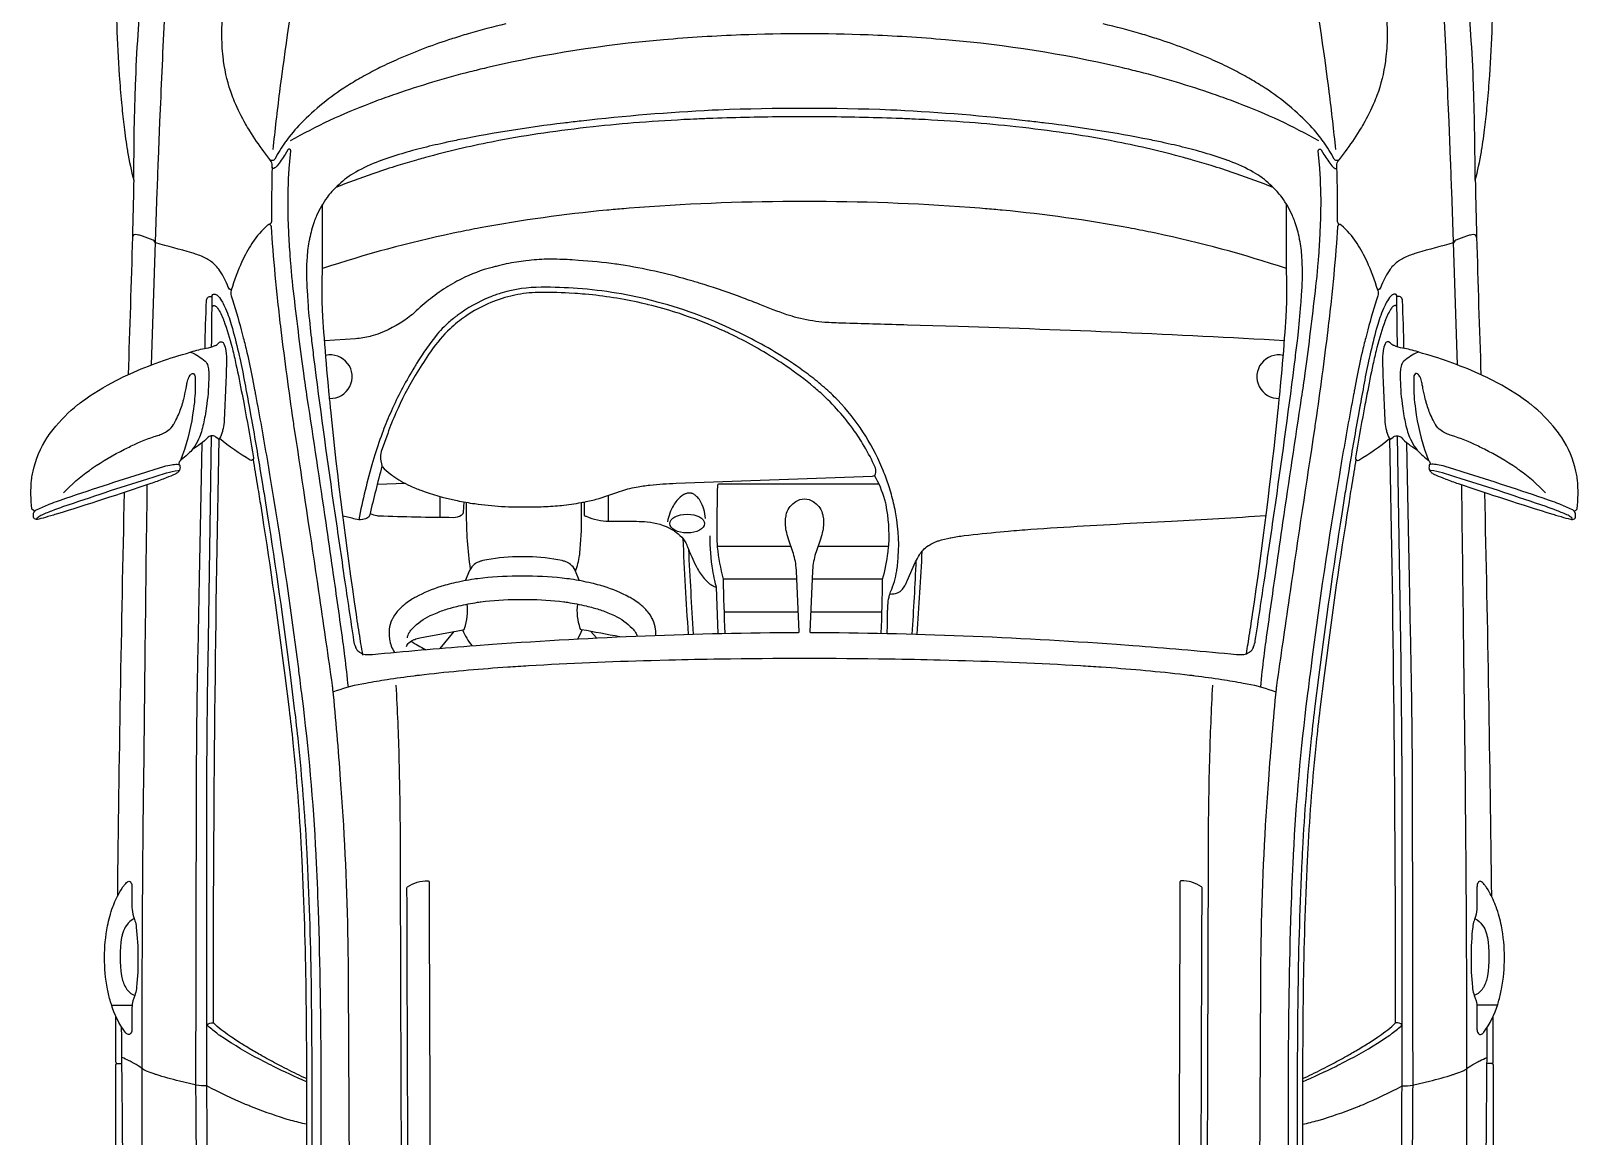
# Model space of a CAD drawing. Header units: inches. Extents: x 2776 to 3310, y 2223 to 2889.
# Drawn here: x 2882.2 to 2936.5, y 2355 to 2393.7 of the extents above; entities that cross this region are included whole.
import ezdxf

# ---------------------------------------------------------------- set-up
doc = ezdxf.new("R2010")
doc.units = ezdxf.units.IN

# ---------------------------------------------------------------- blocks, each defined once
blk = doc.blocks.new('A$C28EE48FC')
for p, q in [((2.6246, 2.0757), (2.6246, 2.0467)), ((2.7056, 2.0695), (2.6407, 2.0695)), ((2.7074, 2.0682), (2.7074, 2.0609)), ((1.975, 1.2137), (1.975, 1.1135)), ((2.0214, 1.2052), (2.0214, 1.1053)), ((2.068, 1.2042), (2.068, 1.1033)), ((1.975, 1.0755), (1.975, 0.971)), ((2.0214, 1.0838), (2.0214, 0.9794)), ((2.068, 1.0858), (2.068, 0.9805)), ((1.9029, 0.8165), (1.9392, 0.8165)), ((2.0953, 0.7921), (2.1045, 0.7998)), ((2.0953, 0.5981), (2.1193, 0.5781)), ((1.9042, 0.5781), (1.9336, 0.5781)), ((1.886, 0.5299), (1.8871, 0.4894)), ((2.6246, 0.1133), (2.6246, 0.1424)), ((2.7056, 0.1195), (2.6407, 0.1195)), ((2.7074, 0.1209), (2.7074, 0.1281))]:
    blk.add_line(p, q)
for points in [[(1.9252, 2.1845), (1.9232, 2.1875, 0.040095), (1.9228, 2.188, 0.174622), (1.9218, 2.1885, 0.054413), (1.8809, 2.1891, 0.028724), (1.8722, 2.1877), (1.8685, 2.187, 0.095272), (1.8208, 2.1669), (1.8188, 2.1655, 0.021558), (1.8093, 2.1586, 0.05552), (1.7741, 2.1234, 0.015), (1.7692, 2.1168), (1.766, 2.1123, 0.039279), (1.7365, 2.0626), (1.7364, 2.0623, 0.009375), (1.7303, 2.0492, 0.03842), (1.7, 1.9643, 0.175283), (1.7001, 1.9626, 0.073202), (1.7125, 1.9434, 0.160832), (1.7195, 1.9393, 0.036442), (1.7276, 1.9382, 0.016653), (1.7291, 1.9381), (1.7336, 1.9381, 0.034053), (1.7729, 1.9408, 0.004831), (1.7868, 1.9429), (1.7873, 1.9429, 0.026478), (1.81, 1.9477, 0.041841), (1.8201, 1.9514), (1.823, 1.9527, 0.04236), (1.8359, 1.96, 0.042786), (1.8388, 1.9623, 0.00742), (1.8447, 1.9682, 0.031458), (1.8525, 1.9773, -0.044702), (1.8538, 1.9787, -0.18864), (1.8584, 1.9805), (1.8588, 1.9805)], [(1.9367, 2.18, 0.730438), (1.9345, 2.181, 0.075801), (1.9309, 2.1757, 0.019378), (1.9244, 2.1604), (1.9228, 2.1563, 0.00823), (1.9186, 2.1447, 0.005888), (1.879, 2.0243, 0.002398), (1.8754, 2.0126), (1.8709, 1.9979, 0.040259), (1.8673, 1.9815, 0.618824), (1.8685, 1.9807), (1.8686, 1.9807, 0.039675), (1.8687, 1.9808)], [(1.8989, 2.1439, 0.042838), (1.8672, 2.1072), (1.8665, 2.1063, 0.005807), (1.8642, 2.1031, 0.036443), (1.8373, 2.0574, 0.000527), (1.8331, 2.0489), (1.8326, 2.0478, 0.040247), (1.8179, 2.0105, -0.077895), (1.8109, 1.9962), (1.8105, 1.9956, -0.110827), (1.8023, 1.988), (1.8016, 1.9876, -0.024829), (1.791, 1.9822, -0.034097), (1.7725, 1.9753), (1.7713, 1.975, -0.012743), (1.7662, 1.9736, -0.009407), (1.7511, 1.9703, -0.007632), (1.7491, 1.9699, 0.004526), (1.7429, 1.9688, 0.072924), (1.7353, 1.9662), (1.7349, 1.966, 0.01247), (1.7336, 1.9653, 0.060816), (1.7316, 1.9638), (1.7314, 1.9635, 0.036031), (1.7304, 1.9625, 0.269995), (1.7301, 1.9599, 0.120147), (1.7306, 1.9592, 0.092995), (1.7334, 1.9576, 0.072006), (1.7349, 1.9574, 0.024485), (1.7615, 1.9577, 0.021217), (1.7804, 1.9597), (1.7888, 1.9609, 0.057596), (1.8533, 1.9782)], [(2.502, 2.0436, -0.128656), (2.5116, 2.0547, -0.074928), (2.5223, 2.0599), (2.5236, 2.0602, -0.033595), (2.5286, 2.0615, -0.082493), (2.5833, 2.0616, -0.091508), (2.5994, 2.0558), (2.6005, 2.0552, -0.165945), (2.6111, 2.043), (2.6187, 2.0454, -0.077034), (2.6278, 2.0468), (2.6585, 2.0468, 0.052715), (2.6614, 2.0472, 0.220499), (2.666, 2.0506, 0.264829), (2.6659, 2.0532, 0.098627), (2.6631, 2.0563, 0.085251), (2.6236, 2.0761), (2.6197, 2.0772, 0.026826), (2.6018, 2.0816, 0.094576), (2.5125, 2.0814, 0.040749), (2.4856, 2.0739), (2.4834, 2.0731, 0.050939), (2.4615, 2.0624), (2.458, 2.0602, 0.027989), (2.4549, 2.058, 0.041607), (2.45, 2.0534, 0.423561), (2.4502, 2.0491, 0.14772), (2.4552, 2.047, 0.02926), (2.4573, 2.0468), (2.4861, 2.0468, -0.085716), (2.499, 2.0446, 0.005048), (2.502, 2.0436)], [(1.4563, 2.0444, 0.021604), (1.4159, 2.053), (1.4143, 2.0533, 0.012269), (1.381, 2.058, 0.005683), (1.3507, 2.0613), (1.3465, 2.0617, 0.007499), (1.3081, 2.0648, 0.013527), (1.1666, 2.0702)], [(1.1666, 0.1189, 0.013527), (1.3081, 0.1243, 0.007499), (1.3465, 0.1274), (1.3507, 0.1278, 0.005683), (1.381, 0.131, 0.012269), (1.4143, 0.1358), (1.4159, 0.1361, 0.021604), (1.4563, 0.1447)], [(3.5145, 2.0508, 0.001073), (3.3102, 2.0541), (3.2271, 2.0553, 0.001), (2.8841, 2.0594, 0.000578), (2.6555, 2.0614)], [(2.7934, 1.7998, 0.011789), (2.7878, 1.8218, 0.007329), (2.7859, 1.8285), (2.7854, 1.8301, 0.021191), (2.7675, 1.8801, 0.000299), (2.7651, 1.8859), (2.7651, 1.8859, 0.030386), (2.7388, 1.9407, 0.056739), (2.7381, 1.9557, 0.020364), (2.7377, 1.9574), (2.7322, 1.9797, 0.0153), (2.723, 2.0127, 0.004677), (2.7224, 2.0145), (2.7221, 2.0154, 0.010794), (2.72, 2.0212), (2.7181, 2.0261, 0.079259), (2.7141, 2.0331, -0.049126), (2.7071, 2.0437), (2.7049, 2.0479, -0.007216), (2.7033, 2.0509, -0.00952), (2.6986, 2.061)], [(2.7074, 2.0682, -0.41412), (2.7091, 2.0699, -0.003251), (3.5419, 2.0648, -0.027772)], [(3.5419, 0.1243, -0.003251), (2.7091, 0.1192, -0.41412), (2.7074, 0.1209)], [(1.4563, 2.0444, -0.001965), (1.4226, 2.044, 0.001294), (1.3996, 2.0437), (1.3914, 2.0436, 0.005751), (1.3258, 2.042, 0.000409), (1.3244, 2.042), (1.3215, 2.0419, 0.006965), (1.25, 2.0382), (1.1394, 2.0309, 0.000725), (1.0128, 2.0224, -0.000525), (0.9913, 2.021, -0.000391), (0.851, 2.0118), (0.7258, 2.0037, -0.002493), (0.6463, 1.9989, 0.003676), (0.6212, 1.9974), (0.6106, 1.9966, 0.016487), (0.5404, 1.9894, 0.014226), (0.5092, 1.9842), (0.5066, 1.9837, 0.020733), (0.4837, 1.9783), (0.4796, 1.9771, 0.016399), (0.4673, 1.9732, 0.006991), (0.4529, 1.9679)], [(1.4563, 2.0444, 0.002893), (1.5059, 2.0454), (1.5367, 2.0463, 0.002102), (1.7317, 2.0524)], [(1.5376, 2.0463, 0.411595), (1.5334, 2.0419, 0.052807), (1.534, 2.0375, 0.032965), (1.5356, 2.0321), (1.5413, 2.017, 0.182493), (1.5437, 2.0143), (1.5448, 2.0137, -0.210702), (1.5452, 2.0131, 0.007301), (1.5592, 1.9623, 0.013348), (1.5615, 1.9549), (1.5623, 1.9526, 0.058917), (1.5697, 1.9375), (1.57, 1.937, 0.008838), (1.5708, 1.9357, 0.039979), (1.576, 1.9294, 0.050084), (1.5825, 1.9238), (1.5848, 1.9223, 0.067489), (1.6079, 1.9105, -0.155365), (1.6104, 1.9087), (1.6121, 1.9062)], [(2.502, 2.0436, 0.005298), (2.5051, 2.0426, 0.048516), (2.5141, 2.0407, 0.050735), (2.599, 2.0403, 0.052924), (2.6087, 2.0423), (2.6111, 2.043)], [(1.7179, 2.0194), (1.4716, 2.011, 0.001617), (1.4273, 2.0094), (1.3736, 2.0072, 0.002002), (1.2312, 2.0009, 0.000925), (1.1932, 1.9989), (1.1918, 1.9989, 0.001542), (1.1094, 1.9943), (1.0678, 1.9919, 0.002169), (1.0159, 1.9886, 0.003739), (0.8861, 1.9789, 0.003214), (0.8203, 1.9731), (0.8137, 1.9725, 0.004421), (0.7651, 1.9674, 0.000082), (0.7528, 1.966), (0.7501, 1.9657, 0.008517), (0.6814, 1.9568)], [(4.6115, 1.9416, 0.00572), (4.592, 1.9451), (4.5909, 1.9453, 0.005942), (4.5756, 1.9477, 0.010746), (4.4435, 1.9638), (4.4305, 1.9651, 0.00238), (4.3898, 1.9689, 0.006696), (4.0891, 1.992), (4.0574, 1.994, 0.002066), (3.9724, 1.999, 0.001572), (3.8517, 2.0053), (3.8308, 2.0063, 0.004097), (3.6201, 2.0149, 0.002102), (3.3154, 2.0234, 0.000074), (3.2791, 2.0243), (3.2748, 2.0244, 0.002407), (2.9424, 2.0306), (2.8763, 2.0316, 0.003667), (2.7254, 2.0326, 0.001059), (2.512, 2.032, 0.001674), (2.311, 2.0303), (2.1295, 2.0282, 0.00038), (1.8876, 2.0252)], [(1.1761, 1.9182, -0.005699), (1.2527, 1.9195, -0.034615), (1.2858, 1.9174), (1.2878, 1.9171, -0.055797), (1.3365, 1.905), (1.3377, 1.9045, -0.006537), (1.3411, 1.9032, -0.032912), (1.3731, 1.8878), (1.3765, 1.886, -0.009575), (1.3864, 1.8801, -0.023465), (1.4158, 1.86), (1.4269, 1.8517, -0.555112), (1.4263, 1.8444, 0.04001), (1.4023, 1.8298), (1.4014, 1.8291, 0.035848), (1.376, 1.8077, 0.058677), (1.3232, 1.7426), (1.3225, 1.7414, 0.012665), (1.3102, 1.7209, 0.012702), (1.2982, 1.6983), (1.2969, 1.6956, 0.012623), (1.2846, 1.6694, 0.025431), (1.256, 1.5937), (1.2558, 1.5929, 0.007463), (1.249, 1.5708, 0.010247), (1.2349, 1.5176)], [(1.2349, 0.6714, 0.010247), (1.249, 0.6183, 0.007463), (1.2558, 0.5962), (1.256, 0.5953, 0.025431), (1.2846, 0.5197, 0.012623), (1.2969, 0.4934), (1.2982, 0.4907, 0.012702), (1.3102, 0.4681, 0.012665), (1.3225, 0.4476), (1.3232, 0.4465, 0.058677), (1.376, 0.3814, 0.035848), (1.4014, 0.36), (1.4023, 0.3593, 0.04001), (1.4263, 0.3447, -0.555112), (1.4269, 0.3374), (1.4158, 0.3291, -0.023465), (1.3864, 0.309, -0.009575), (1.3765, 0.3031), (1.3731, 0.3012, -0.032912), (1.3411, 0.2859, -0.006537), (1.3377, 0.2846), (1.3365, 0.2841, -0.055797), (1.2878, 0.272), (1.2858, 0.2717, -0.034615), (1.2527, 0.2696, -0.005699), (1.1761, 0.2709)], [(1.6999, 1.9636, 0.262188), (1.6993, 1.9631, 0.034169), (1.6942, 1.9415, -0.060971), (1.6906, 1.9293, -0.039938), (1.6897, 1.9275, -0.061398), (1.6861, 1.9231), (1.6858, 1.9229, 0.261377), (1.685, 1.9205, 0.036573), (1.6853, 1.9195, 0.19754), (1.688, 1.9166, 0.080829), (1.6975, 1.9139), (1.7026, 1.9134, 0.035169), (1.7134, 1.9129, 0.005928), (1.7992, 1.9165, 0.057074), (1.8107, 1.9185), (1.8122, 1.9189, 0.049097), (1.8222, 1.9229, 0.475324), (1.8226, 1.9248), (1.82, 1.9281, -0.087624), (1.8188, 1.9302, -0.150751), (1.8186, 1.9361, -0.133773), (1.8204, 1.9392, 0.068443), (1.8376, 1.9612)], [(2.862, 1.955, 0.004857), (2.6954, 1.9562, 0.000048), (2.5412, 1.9559), (2.3016, 1.9554, 0.004161), (2.1588, 1.9539, 0.000167), (2.0202, 1.9512), (1.8287, 1.9475)], [(1.6924, 1.9341, 0.003073), (1.6197, 1.9331, 0.366995), (1.6177, 1.9312, 0.198638), (1.6188, 1.927, 0.008977), (1.6188, 1.9269, 0.092368), (1.627, 1.9199), (1.6274, 1.9196, 0.024993), (1.635, 1.9157, 0.037207), (1.6608, 1.9062), (1.6665, 1.9046, 0.015088), (1.7045, 1.8951), (1.7083, 1.8942, 0.008243), (1.7437, 1.887, 0.000893), (1.779, 1.8806), (1.7855, 1.8794, 0.004194), (1.865, 1.8656), (1.8866, 1.8621, 0.001579), (1.9134, 1.8577), (1.929, 1.8553, 0.008005), (2.1567, 1.823), (2.2048, 1.8169, 0.00555), (2.2523, 1.8115, 0.012265), (2.4032, 1.7997), (2.4091, 1.7994, 0.001235), (2.4197, 1.7989, 0.008856), (2.6032, 1.7932, 0.002935), (2.7249, 1.7923), (2.7398, 1.7923, 0.000365), (3.6688, 1.7916, 0.002131)], [(1.6945, 1.9433, 0.009702), (1.6266, 1.9412, 0.049785), (1.6251, 1.941), (1.6248, 1.9409, 0.134452), (1.6223, 1.9394, 0.199324), (1.6212, 1.937), (1.6212, 1.9331)], [(1.636, 1.9334, 0.396041), (1.6339, 1.9313, 0.075187), (1.6341, 1.9295, 0.088688), (1.6346, 1.9284, 0.044298), (1.636, 1.9268, 0.056036), (1.6373, 1.9257, 0.046156), (1.6537, 1.9174, 0.005895), (1.655, 1.9169), (1.655, 1.9169, 0.026501), (1.6932, 1.9051), (1.6953, 1.9046, 0.009319), (1.7171, 1.8995, 0.004974), (1.7595, 1.891), (1.7713, 1.8887, 0.001161), (1.7831, 1.8865, 0.004067), (1.8493, 1.8747, 0.637974), (1.8526, 1.8795, 0.041135), (1.8221, 1.9228)], [(4.3828, 1.8769, 0.007155), (4.2832, 1.8862), (4.2732, 1.8869, 0.001691), (4.2356, 1.8898, 0.001679), (4.1108, 1.8983), (4.1034, 1.8988, 0.000772), (4.0902, 1.8997, 0.003359), (3.798, 1.9158, 0.000704), (3.7642, 1.9174), (3.7446, 1.9183, 0.003771), (3.5912, 1.9242), (3.5505, 1.9254, 0.002641), (3.1446, 1.9358), (3.1139, 1.9364, 0.000586), (3.0798, 1.937, 0.003946), (2.6924, 1.9408, 0.000498), (2.5946, 1.9409), (2.3628, 1.9409, 0.00388), (2.1387, 1.9392), (1.8183, 1.9342)], [(2.7286, 1.7999, 0.012934), (2.7155, 1.827, 0.001617), (2.7143, 1.8295), (2.7106, 1.8364, 0.005718), (2.6985, 1.859, 0.006801), (2.6892, 1.8752), (2.6859, 1.8808, 0.009079), (2.6756, 1.8975, 0.008378), (2.6701, 1.9059), (2.6682, 1.9086, 0.037585), (2.6497, 1.9316, 0.004863), (1.8228, 1.9235)], [(2.733, 1.7998, 0.014687), (2.7113, 1.8467, 0.005146), (2.7049, 1.8593), (2.7012, 1.8665, 0.025792), (2.6702, 1.9188, 0.015915), (2.6652, 1.9259), (2.6644, 1.9269, 0.022953), (2.6527, 1.9409, 0.262561), (2.6497, 1.9316)], [(1.6121, 1.9062), (1.6121, 1.9062, 0.041688), (1.5715, 1.8911, 0.033978), (1.5461, 1.877), (1.5447, 1.8761, 0.068747), (1.52, 1.8547, 0.062827), (1.5196, 1.8541), (1.5195, 1.8539, 0.045779), (1.519, 1.8527, -0.331329), (1.5147, 1.8495, 0.004809), (1.4379, 1.8485)], [(1.6121, 1.9062, -0.000419), (1.6126, 1.9064, -0.145444), (1.6199, 1.9062, 0.011938), (1.6684, 1.8921), (1.6794, 1.8892, 0.007872), (1.7004, 1.884, 0.01001), (1.7376, 1.8762), (1.753, 1.8733, 0.000409), (1.7599, 1.872, 0.003875), (1.8515, 1.8555, 0.001146), (1.8631, 1.8536), (1.8729, 1.8519, 0.009465), (2.1484, 1.8113), (2.1511, 1.811, 0.000477), (2.1871, 1.8064, 0.018781), (2.4115, 1.7866), (2.4133, 1.7865, 0.004479), (2.49, 1.7833, 0.008146), (2.7252, 1.7795, 0.000207), (3.4927, 1.7798), (3.5208, 1.7798, 0.000716), (3.6182, 1.78, 0.000716)], [(1.8519, 1.8754, -0.000139), (1.8866, 1.8696, 0.001654), (1.9146, 1.8651), (1.9302, 1.8626, 0.008005), (2.1577, 1.8304), (2.2057, 1.8244, 0.00555), (2.253, 1.819, 0.012265), (2.4036, 1.8072), (2.4095, 1.8069, 0.001235), (2.42, 1.8063, 0.008856), (2.6033, 1.8007, 0.0033), (2.74, 1.7998), (3.1549, 1.7998, 0.00065)], [(1.413, 1.847, 0.004156), (1.3317, 1.8376, 0.001535), (1.3265, 1.837), (1.3221, 1.8364, 0.008689), (1.131, 1.8081)], [(2.1739, 1.7405, -0.007778), (2.1307, 1.7453), (2.1261, 1.7459, -0.002418), (2.1096, 1.7481, -0.00183), (2.0117, 1.7619), (2.0074, 1.7625, -0.000152), (1.9412, 1.7721, -0.002104), (1.7645, 1.7985, 0.005151), (1.7295, 1.8036), (1.7132, 1.8057, 0.005536), (1.599, 1.8196, 0.008384), (1.5746, 1.8219), (1.5634, 1.8228, 0.008653), (1.53, 1.8247), (1.5099, 1.8256, 0.007856), (1.4978, 1.8259, 0.019312), (1.4401, 1.8243, 0.007537), (1.4349, 1.8238), (1.4149, 1.8219, -0.800549), (1.4135, 1.8263), (1.4197, 1.83, 0.033531), (1.436, 1.8414, 0.129475), (1.4396, 1.8461, 0.539089), (1.4379, 1.8485, 0.000131), (1.4359, 1.8484, -0.168978), (1.4278, 1.851), (1.4269, 1.8517)], [(1.5196, 1.8541, 0.535638), (1.5222, 1.8495), (1.5458, 1.8477, -0.00821), (1.618, 1.8412), (1.6278, 1.8402, -0.003719), (1.6683, 1.8355, -0.005668), (1.798, 1.8182, -0.001623), (1.8091, 1.8166, 0.000827), (2.039, 1.7821, 0.000958), (2.1041, 1.7726), (2.1104, 1.7717, 0.000742), (2.1719, 1.7629, 0.010627), (2.1773, 1.7623, 0.00624), (2.3053, 1.7514), (2.3177, 1.7504, 0.003801), (2.3698, 1.747, 0.013131), (2.5907, 1.7401), (3.9515, 1.7332, 0.001274)], [(3.9515, 0.4559), (2.5907, 0.449, 0.013131), (2.3698, 0.442, 0.003801), (2.3177, 0.4386), (2.3053, 0.4377, 0.00624), (2.1773, 0.4268, 0.010627), (2.1719, 0.4261, 0.000742), (2.1104, 0.4173), (2.1041, 0.4164, 0.000958), (2.039, 0.4069, 0.000827), (1.8091, 0.3725, -0.001623), (1.798, 0.3708, -0.005668), (1.6683, 0.3535, -0.003719), (1.6278, 0.3489), (1.618, 0.3479, -0.00821), (1.5458, 0.3413), (1.5222, 0.3396, 0.535638), (1.5196, 0.335)], [(1.4007, 1.8227, 0.038665), (1.3475, 1.7094), (1.3445, 1.7015, 0.007335), (1.3343, 1.6731, 0.020536), (1.3029, 1.5684, 0.005843), (1.2972, 1.545), (1.2958, 1.539, 0.034968), (1.2579, 1.299), (1.2575, 1.2944, 0.012353), (1.2506, 1.1845, 0.018727), (1.2506, 1.0046, 0.012353), (1.2575, 0.8947), (1.2579, 0.8901, 0.034968), (1.2958, 0.65), (1.2972, 0.6441, 0.005843), (1.3029, 0.6207, 0.020536), (1.3343, 0.5159, 0.007335), (1.3445, 0.4875), (1.3475, 0.4797, 0.038665), (1.4007, 0.3663)], [(1.5814, 1.7771, 0.028017), (1.5315, 1.592), (1.53, 1.5851, 0.006171), (1.5239, 1.5539, 0.022083), (1.4988, 1.3746, 0.003567), (1.4967, 1.3502), (1.4961, 1.3429, 0.019757), (1.4866, 1.1108, 0.000693), (1.4866, 1.0783, 0.019757), (1.4961, 0.8462), (1.4967, 0.8389, 0.003567), (1.4988, 0.8145, 0.022083), (1.5239, 0.6351, 0.006171), (1.53, 0.604), (1.5315, 0.5971, 0.028017), (1.5814, 0.412)], [(2.1269, 1.7202, 0.001717), (2.1127, 1.7226), (2.106, 1.7237, 0.003908), (2.0715, 1.729, 0.011261), (1.7816, 1.7653, 0.00156), (1.7603, 1.7674), (1.7425, 1.7692, 0.007025), (1.6713, 1.775), (1.6496, 1.7765, 0.01358), (1.6217, 1.7776, 0.011014), (1.5925, 1.7773, -0.007675), (1.5662, 1.7769), (1.4902, 1.7769)], [(1.4667, 1.7584, 0.011903), (1.4473, 1.706), (1.4462, 1.7029, 0.008305), (1.4356, 1.6704, 0.005159), (1.4277, 1.6438, 0.002435), (1.425, 1.6342), (1.4242, 1.6313, 0.018774), (1.4023, 1.5379), (1.4018, 1.5352, 0.010617), (1.3908, 1.4724, 0.009968), (1.3818, 1.4037), (1.3807, 1.394, 0.00875), (1.3746, 1.3282, 0.00699), (1.3701, 1.2564), (1.3699, 1.2516, 0.002773), (1.369, 1.2307, 0.006606), (1.3666, 1.1268, 0.002587), (1.3664, 1.1002), (1.3664, 1.0889, 0.002587), (1.3666, 1.0623, 0.006606), (1.369, 0.9584, 0.002773), (1.3699, 0.9375), (1.3701, 0.9327, 0.00699), (1.3746, 0.8608, 0.00875), (1.3807, 0.7951), (1.3818, 0.7854, 0.009968), (1.3908, 0.7167, 0.010617), (1.4018, 0.6539), (1.4023, 0.6512, 0.018774), (1.4242, 0.5578), (1.425, 0.5549, 0.002435), (1.4277, 0.5452, 0.005159), (1.4356, 0.5187, 0.008305), (1.4462, 0.4862), (1.4473, 0.4831, 0.011903), (1.4667, 0.4307)], [(1.6837, 1.7741, 0.006429), (1.6636, 1.3122), (1.6614, 1.2405, 0.001758), (1.659, 1.1531, -0.011458), (1.6577, 1.1257), (1.6576, 1.1234, -0.042558), (1.6522, 1.0891), (1.651, 1.0842, -0.022085), (1.6468, 1.0697, -0.015394), (1.6323, 1.0311, 0.008378), (1.6234, 1.0083), (1.6202, 0.9997, 0.016177), (1.602, 0.9454, 0.000583), (1.5995, 0.9369), (1.599, 0.9352, 0.031501), (1.5772, 0.8407, 0.005943), (1.5754, 0.8286), (1.5752, 0.8271, 0.018117), (1.5698, 0.7746), (1.5692, 0.7655, 0.008897), (1.5685, 0.7518, 0.007612), (1.5682, 0.7362), (1.5682, 0.7332, 0.028357), (1.5699, 0.7045), (1.5704, 0.6997, 0.012655), (1.5722, 0.6868, 0.021766), (1.5783, 0.6577), (1.5783, 0.6576, 0.000948), (1.5797, 0.6523, 0.054316), (1.5963, 0.6085), (1.5978, 0.6056, 0.016904), (1.6048, 0.5929, 0.055695), (1.6414, 0.5448, -0.024043), (1.6479, 0.5373, -0.071389), (1.6731, 0.4936, -0.033181), (1.6773, 0.4806), (1.6775, 0.4796, -0.044404), (1.6808, 0.4589), (1.6839, 0.415)], [(2.1809, 0.4271, -0.045553), (2.1695, 0.4677), (2.1684, 0.4734, -0.007415), (2.1633, 0.5034, -0.007926), (2.1581, 0.5413), (2.1578, 0.5433, -0.001086), (2.1571, 0.5492, -0.011502), (2.1466, 0.6604), (2.1456, 0.6744, -0.002858), (2.1437, 0.7038, -0.008672), (2.1363, 0.8773), (2.1356, 0.9026, -0.002639), (2.1342, 0.975, -0.007383), (2.1342, 1.2141, -0.002639), (2.1356, 1.2865), (2.1363, 1.3118, -0.008672), (2.1437, 1.4853, -0.002858), (2.1456, 1.5146), (2.1466, 1.5287, -0.011502), (2.1571, 1.6399, -0.001086), (2.1578, 1.6458), (2.1581, 1.6478, -0.007926), (2.1633, 1.6856, -0.007415), (2.1684, 1.7157), (2.1695, 1.7213, -0.045553), (2.1809, 1.7619)], [(2.0424, 1.2153, 0.066963), (2.0407, 1.2262, 0.099835), (2.0388, 1.2298, 0.065602), (2.034, 1.2343), (2.0335, 1.2347, 0.045219), (2.0282, 1.2379, 0.006304), (2.0235, 1.2401), (1.997, 1.2519, -0.03325), (1.987, 1.2572, -0.103954), (1.9743, 1.2693), (1.9742, 1.2694, -0.010362), (1.9735, 1.2705, -0.051684), (1.9676, 1.2824, -0.013878), (1.9669, 1.2846, -0.026424), (1.9628, 1.301), (1.9626, 1.3017, -0.018718), (1.9596, 1.3208, -0.00709), (1.9543, 1.3717), (1.9532, 1.3829, -0.005821), (1.9507, 1.4148, -0.003521), (1.9417, 1.5649), (1.9391, 1.6143, 0.002565), (1.9312, 1.7483)], [(4.5398, 1.6461, -0.008696), (4.4242, 1.6514, 0.010619), (4.3805, 1.6532, 0.002667), (4.0585, 1.6581), (4.054, 1.6581, 0.000719), (3.8813, 1.6596, 0.000472), (3.2722, 1.6632), (3.2023, 1.6636, 0.000602), (2.3988, 1.6666, -0.00582), (2.2791, 1.6683), (2.2773, 1.6684, -0.007479), (2.1716, 1.6727)], [(2.0982, 1.2117, 0.003384), (2.0658, 1.2123, -0.012164), (2.0596, 1.2125), (2.0585, 1.2126, -0.035645), (2.0466, 1.2142, -0.050136), (2.0392, 1.2165, 0.060015), (2.0094, 1.2252), (2.0083, 1.2254, 0.016325), (1.9983, 1.2267, 0.070013), (1.9288, 1.2238), (1.9259, 1.2233, 0.012347), (1.9135, 1.2207, 0.019454), (1.8892, 1.214, 0.022375), (1.8676, 1.206), (1.863, 1.2041, 0.091807), (1.768, 1.1418), (1.7674, 1.1412, 0.014733), (1.7586, 1.1322, 0.014481), (1.7416, 1.1128, 0.017479), (1.7251, 1.0914), (1.7227, 1.0879, 0.038959), (1.6787, 1.0149, 0.000933), (1.673, 1.0036), (1.6729, 1.0033, 0.050466), (1.6288, 0.886), (1.6279, 0.8829, 0.047329), (1.6097, 0.7731, 0.017449), (1.6079, 0.7221), (1.6079, 0.7215, 0.071149), (1.6158, 0.6663, 0.024483), (1.6213, 0.6505), (1.6219, 0.6491, 0.066376), (1.648, 0.6029), (1.6483, 0.6025, 0.001163), (1.6508, 0.5991, 0.030494), (1.6626, 0.5855), (1.6639, 0.5841, 0.027593), (1.6744, 0.5746, 0.036212), (1.7159, 0.5453, 0.000062), (1.7227, 0.5412), (1.7247, 0.54, 0.029482), (1.7828, 0.5095), (1.7871, 0.5076, 0.012875), (1.8013, 0.5016, 0.005457), (1.8148, 0.4965, 0.01496), (1.8499, 0.4849), (1.8545, 0.4835, 0.026331), (1.9373, 0.4634)], [(2.098, 1.2031, 0.006515), (2.0214, 1.2052, 0.033959), (1.9827, 1.2128), (1.9797, 1.2132, 0.017564), (1.9725, 1.2139, 0.062685), (1.916, 1.2101), (1.9156, 1.21, 0.025109), (1.9089, 1.2084, 0.054967), (1.8744, 1.1937)], [(1.8867, 1.2), (1.8867, 0.9729, 0.407784), (1.8884, 0.9712, 0.005083), (1.9594, 0.9703, 0.024222), (1.976, 0.9711, 0.042599), (2.0214, 0.9794, 0.006144), (2.0981, 0.9816)], [(1.9128, 0.7824), (1.93, 0.7824, 0.308111), (1.9316, 0.7835, 0.002804), (1.9322, 0.7852), (1.9339, 0.7895, 0.05375), (1.9381, 0.8055, 0.036676), (1.9393, 0.8212), (1.9394, 0.8568, -0.021685), (1.9401, 0.8718, -0.106472), (1.9509, 0.9067, -0.023382), (1.9531, 0.9101), (1.9532, 0.9104, -0.048937), (1.9619, 0.9206, -0.095311), (1.9728, 0.9277), (1.9736, 0.928, 0.006383), (1.9898, 0.9349, 0.01227), (2.0028, 0.941, 0.053982), (2.0183, 0.9509), (2.0186, 0.9512, 0.028271), (2.0252, 0.9571, 0.066888), (2.03, 0.9635), (2.0303, 0.9641, 0.061355), (2.0325, 0.9694)], [(1.9598, 0.9605, 0.044243), (2.0088, 0.9642, 0.017008), (2.0231, 0.967, 0.007927), (2.0325, 0.9694), (2.0983, 0.9717)], [(1.9355, 0.9543, 0.123069), (1.9102, 0.9466, 0.070312), (1.9046, 0.9421), (1.9043, 0.9417, 0.027213), (1.9018, 0.9388, 0.090075), (1.8998, 0.9347), (1.8997, 0.9343, 0.179244), (1.9003, 0.9266), (1.9007, 0.9256, 0.016645), (1.9016, 0.9238, 0.101776), (1.9099, 0.9139), (1.91, 0.9138, 0.034667), (1.9169, 0.9091, 0.089623), (1.9399, 0.9006)], [(2.1009, 0.8839, 0.040116), (2.0923, 0.8837, 0.084451), (2.079, 0.8799), (2.0784, 0.8796, 0.065607), (2.0671, 0.8723, 0.050552), (2.0565, 0.8612), (2.0557, 0.8603, 0.026161), (2.0501, 0.8522, 0.022001), (2.0466, 0.846), (2.0445, 0.842, 0.048521), (2.0305, 0.806), (2.03, 0.8044, 0.011657), (2.027, 0.7928, 0.020693), (2.0214, 0.7637, 0.004239), (2.0208, 0.7593), (2.0207, 0.7582, 0.032474), (2.0171, 0.7026), (2.0171, 0.6876, 0.032474), (2.0207, 0.6321), (2.0208, 0.6309, 0.004239), (2.0214, 0.6266, 0.020693), (2.027, 0.5974, 0.011657), (2.03, 0.5858), (2.0305, 0.5842, 0.048521), (2.0445, 0.5483), (2.0466, 0.5443, 0.022001), (2.0501, 0.538, 0.026161), (2.0557, 0.53), (2.0565, 0.529, 0.050552), (2.0671, 0.5179, 0.065607), (2.0784, 0.5106), (2.079, 0.5103, 0.084451), (2.0923, 0.5066, 0.060995), (2.1053, 0.5067), (2.1064, 0.5069, 0.115583), (2.125, 0.514)], [(2.1044, 0.5323, -0.126854), (2.097, 0.5349), (2.0967, 0.5351, -0.04304), (2.0909, 0.5397, -0.093148), (2.073, 0.5647, -0.013064), (2.0689, 0.5743), (2.068, 0.5763, -0.02695), (2.0622, 0.5932), (2.0618, 0.5948, -0.011657), (2.0592, 0.6049, -0.020693), (2.0541, 0.6314, -0.004239), (2.0536, 0.6352), (2.0535, 0.6363, -0.032474), (2.0501, 0.6876), (2.0501, 0.7026, -0.032474), (2.0535, 0.7539), (2.0536, 0.7551, -0.004239), (2.0541, 0.7588, -0.020693), (2.0592, 0.7853, -0.011657), (2.0618, 0.7954), (2.0622, 0.797, -0.02695), (2.068, 0.814), (2.0689, 0.816, -0.013064), (2.073, 0.8255, -0.093148), (2.0909, 0.8505, -0.04304), (2.0967, 0.8551), (2.097, 0.8553, -0.085851), (2.1019, 0.8575)], [(2.103, 0.8331, 0.004348), (2.093, 0.7789, -0.273624), (2.0913, 0.777, -0.113464), (2.0566, 0.7734)], [(2.01, 0.7704, 0.046913), (1.9879, 0.776, 0.014477), (1.9845, 0.7764, 0.024378), (1.9335, 0.7789), (1.9128, 0.7789)], [(2.0235, 0.7761), (2.0089, 0.7699, 0.055149), (2.006, 0.7683, 0.086052), (1.9992, 0.7614), (1.9989, 0.761, 0.030499), (1.9978, 0.759, 0.032662), (1.9967, 0.7566), (1.9963, 0.7555, 0.036525), (1.9951, 0.7513, 0.047308), (1.9896, 0.7032, 0.008808), (1.9896, 0.6871, 0.047308), (1.9951, 0.6389, 0.036525), (1.9963, 0.6347), (1.9967, 0.6337, 0.032662), (1.9978, 0.6312, 0.030499), (1.9989, 0.6292), (1.9992, 0.6288, 0.086052), (2.006, 0.622, 0.055149), (2.0089, 0.6203), (2.0235, 0.6141)], [(1.413, 0.3421, -0.004156), (1.3317, 0.3515, -0.001535), (1.3265, 0.3521), (1.3221, 0.3527, -0.008689), (1.131, 0.381)], [(1.9125, 0.6155), (1.9271, 0.6155, 0.035485), (2.0071, 0.6212, 0.035485)], [(2.1166, 0.5308, -0.130866), (2.1115, 0.5343, -0.08172), (2.1069, 0.5417), (2.1066, 0.5426, -0.049159), (2.1044, 0.5498, -0.004934), (2.093, 0.6113, 0.273624), (2.0913, 0.6133, 0.113464), (2.0566, 0.6169)], [(1.9282, 0.4795, 0.07087), (1.9313, 0.4888, 0.036121), (1.9316, 0.4919, 0.006857), (1.9338, 0.5973, 0.136321), (1.9308, 0.6084, 0.023959), (1.9295, 0.6104, 0.225757), (1.9269, 0.6118), (1.912, 0.6126)], [(4.5398, 0.543, 0.008696), (4.4242, 0.5377, -0.010619), (4.3805, 0.5359, -0.002667), (4.0585, 0.531), (4.054, 0.531, -0.000719), (3.8813, 0.5295, -0.000472), (3.2722, 0.5259), (3.2023, 0.5255, -0.000602), (2.3988, 0.5224, 0.00582), (2.2791, 0.5207), (2.2773, 0.5207, 0.007479), (2.1716, 0.5164)], [(1.8614, 0.4962, 0.008315), (1.9301, 0.479, -0.203386), (1.9344, 0.4759, -0.089867), (1.9369, 0.4693), (1.937, 0.4686, -0.120726), (1.9364, 0.4584, 0.023061), (1.9319, 0.4409, 0.023061)], [(2.1288, 0.4692, -0.001942), (2.1127, 0.4665), (2.106, 0.4654, -0.003908), (2.0715, 0.46, -0.011261), (1.7816, 0.4237, -0.00156), (1.7603, 0.4216), (1.7425, 0.4199, -0.007025), (1.6713, 0.4141), (1.6496, 0.4126, -0.01358), (1.6217, 0.4115, -0.011014), (1.5925, 0.4117, 0.007675), (1.5662, 0.4121), (1.4902, 0.4121)], [(2.1739, 0.4486, 0.007778), (2.1307, 0.4437), (2.1261, 0.4432, 0.002418), (2.1096, 0.441, 0.00183), (2.0117, 0.4272), (2.0074, 0.4266, 0.000152), (1.9412, 0.417, 0.002104), (1.7645, 0.3905, -0.005151), (1.7295, 0.3855), (1.7132, 0.3833, -0.005536), (1.599, 0.3694, -0.008384), (1.5746, 0.3672), (1.5634, 0.3663, -0.008653), (1.53, 0.3643), (1.5099, 0.3635, -0.007856), (1.4978, 0.3632, -0.019312), (1.4401, 0.3648, -0.007537), (1.4349, 0.3652), (1.4149, 0.3672, 0.800549), (1.4135, 0.3627), (1.4197, 0.359, -0.033531), (1.436, 0.3477, -0.129475), (1.4396, 0.343, -0.539089), (1.4379, 0.3406, -0.000131), (1.4359, 0.3407, 0.168978), (1.4278, 0.3381), (1.4269, 0.3374)], [(1.6121, 0.2828, 0.000419), (1.6126, 0.2827, 0.145444), (1.6199, 0.2828, -0.011938), (1.6684, 0.2969), (1.6794, 0.2998, -0.007872), (1.7004, 0.305, -0.01001), (1.7376, 0.3129), (1.753, 0.3158, -0.000409), (1.7599, 0.3171, -0.003875), (1.8515, 0.3335, -0.001146), (1.8631, 0.3355), (1.8729, 0.3371, -0.009465), (2.1484, 0.3778), (2.1511, 0.3781, -0.000477), (2.1871, 0.3827, -0.018781), (2.4115, 0.4025), (2.4133, 0.4026, -0.004479), (2.49, 0.4058, -0.008146), (2.7252, 0.4096, -0.000207), (3.4927, 0.4093), (3.5208, 0.4093, -0.000716), (3.6182, 0.4091, -0.000716)], [(1.6924, 0.255, -0.003073), (1.6197, 0.256, -0.366995), (1.6177, 0.2578, -0.198638), (1.6188, 0.2621, -0.008977), (1.6188, 0.2622, -0.092368), (1.627, 0.2692), (1.6274, 0.2695, -0.024993), (1.635, 0.2734, -0.037207), (1.6608, 0.2828), (1.6665, 0.2844, -0.015088), (1.7045, 0.294), (1.7083, 0.2948, -0.008243), (1.7437, 0.302, -0.000893), (1.779, 0.3085), (1.7855, 0.3097, -0.004194), (1.865, 0.3235), (1.8866, 0.327, -0.001579), (1.9134, 0.3313), (1.929, 0.3338, -0.008005), (2.1567, 0.3661), (2.2048, 0.3721, -0.00555), (2.2523, 0.3775, -0.012265), (2.4032, 0.3894), (2.4091, 0.3897, -0.001235), (2.4197, 0.3902, -0.008856), (2.6032, 0.3959, -0.002935), (2.7249, 0.3968), (2.7398, 0.3968, -0.000365), (3.6688, 0.3975, -0.002131)], [(2.862, 0.2341, -0.004857), (2.6954, 0.2328, -0.000048), (2.5412, 0.2332), (2.3016, 0.2337, -0.004161), (2.1588, 0.2352, -0.000167), (2.0202, 0.2379), (1.8287, 0.2416)], [(2.7286, 0.3892, -0.012934), (2.7155, 0.3621, -0.001617), (2.7143, 0.3596), (2.7106, 0.3526, -0.005718), (2.6985, 0.3301, -0.006801), (2.6892, 0.3139), (2.6859, 0.3083, -0.009079), (2.6756, 0.2916, -0.008378), (2.6701, 0.2832), (2.6682, 0.2805, -0.037585), (2.6497, 0.2575, -0.004863), (1.8228, 0.2655)], [(1.8519, 0.3137, 0.000139), (1.8866, 0.3194, -0.001654), (1.9146, 0.324), (1.9302, 0.3264, -0.008005), (2.1577, 0.3587), (2.2057, 0.3647, -0.00555), (2.253, 0.3701, -0.012265), (2.4036, 0.3819), (2.4095, 0.3822, -0.001235), (2.42, 0.3827, -0.008856), (2.6033, 0.3884, -0.0033), (2.74, 0.3893), (3.1549, 0.3893, -0.00065)], [(2.733, 0.3893, -0.014687), (2.7113, 0.3424, -0.005146), (2.7049, 0.3298), (2.7012, 0.3226, -0.025792), (2.6702, 0.2703, -0.015915), (2.6652, 0.2632), (2.6644, 0.2622, -0.022953), (2.6527, 0.2482, -0.262561), (2.6497, 0.2575)], [(2.7934, 0.3893, -0.011789), (2.7878, 0.3673, -0.007329), (2.7859, 0.3605), (2.7854, 0.359, -0.021191), (2.7675, 0.309, -0.000299), (2.7651, 0.3032), (2.7651, 0.3031, -0.030386), (2.7388, 0.2484, -0.056739), (2.7381, 0.2333, -0.020364), (2.7377, 0.2316), (2.7322, 0.2094, -0.0153), (2.723, 0.1764, -0.004677), (2.7224, 0.1746), (2.7221, 0.1737, -0.010794), (2.72, 0.1678), (2.7181, 0.1629, -0.079259), (2.7141, 0.1559, 0.049126), (2.7071, 0.1454), (2.7049, 0.1412, 0.007216), (2.7033, 0.1381, 0.00952), (2.6986, 0.1281)], [(1.4379, 0.3406, 0.004809), (1.5147, 0.3396, -0.331329), (1.519, 0.3363, 0.045779), (1.5195, 0.3352), (1.5196, 0.335, 0.062827), (1.52, 0.3343, 0.068747), (1.5447, 0.313), (1.5461, 0.3121, 0.033978), (1.5715, 0.298, 0.041688), (1.6121, 0.2828)], [(1.636, 0.2557, -0.396041), (1.6339, 0.2577, -0.075187), (1.6341, 0.2596, -0.088688), (1.6346, 0.2607, -0.044298), (1.636, 0.2623, -0.056036), (1.6373, 0.2634, -0.046156), (1.6537, 0.2717, -0.005895), (1.655, 0.2721), (1.655, 0.2722, -0.026501), (1.6932, 0.284), (1.6953, 0.2845, -0.009319), (1.7171, 0.2895, -0.004974), (1.7595, 0.2981), (1.7713, 0.3004, -0.001161), (1.7831, 0.3026, -0.004067), (1.8493, 0.3144, -0.637974), (1.8526, 0.3095, -0.041135), (1.8221, 0.2663)], [(4.3828, 0.3122, -0.007155), (4.2832, 0.3029), (4.2732, 0.3021, -0.001691), (4.2356, 0.2993, -0.001679), (4.1108, 0.2907), (4.1034, 0.2902, -0.000772), (4.0902, 0.2894, -0.003359), (3.798, 0.2732, -0.000704), (3.7642, 0.2716), (3.7446, 0.2707, -0.003771), (3.5912, 0.2649), (3.5505, 0.2636, -0.002641), (3.1446, 0.2533), (3.1139, 0.2527, -0.000586), (3.0798, 0.252, -0.003946), (2.6924, 0.2482, -0.000498), (2.5946, 0.2481), (2.3628, 0.2481, -0.00388), (2.1387, 0.2499), (1.8183, 0.2548)], [(1.6121, 0.2828), (1.6104, 0.2804, -0.155365), (1.6079, 0.2785, 0.067489), (1.5848, 0.2668), (1.5825, 0.2652, 0.050084), (1.576, 0.2597, 0.039979), (1.5708, 0.2533, 0.008838), (1.57, 0.2521), (1.5697, 0.2516, 0.058917), (1.5623, 0.2365), (1.5615, 0.2342, 0.013348), (1.5592, 0.2268, 0.007301), (1.5452, 0.1759, -0.210702), (1.5448, 0.1754), (1.5437, 0.1748, 0.182493), (1.5413, 0.1721), (1.5356, 0.157, 0.032965), (1.534, 0.1516, 0.052807), (1.5334, 0.1471, 0.411595), (1.5376, 0.1428)], [(1.6999, 0.2254, -0.262188), (1.6993, 0.226, -0.034169), (1.6942, 0.2475, 0.060971), (1.6906, 0.2597, 0.039938), (1.6897, 0.2615, 0.061398), (1.6861, 0.2659), (1.6858, 0.2662, -0.261377), (1.685, 0.2686, -0.036573), (1.6853, 0.2696, -0.19754), (1.688, 0.2725, -0.080829), (1.6975, 0.2751), (1.7026, 0.2757, -0.035169), (1.7134, 0.2761, -0.005928), (1.7992, 0.2726, -0.057074), (1.8107, 0.2706), (1.8122, 0.2702, -0.049097), (1.8222, 0.2662, -0.475324), (1.8226, 0.2642), (1.82, 0.2609, 0.087624), (1.8188, 0.2589, 0.150751), (1.8186, 0.253, 0.133773), (1.8204, 0.2499, -0.068443), (1.8376, 0.2278)], [(1.6945, 0.2458, -0.009702), (1.6266, 0.2479, -0.049785), (1.6251, 0.2481), (1.6248, 0.2482, -0.134452), (1.6223, 0.2496, -0.199324), (1.6212, 0.2521), (1.6212, 0.256)], [(1.9252, 0.0045), (1.9232, 0.0016, -0.040095), (1.9228, 0.0011, -0.174622), (1.9218, 0.0006, -0.054413), (1.8809, 0, -0.028724), (1.8722, 0.0013), (1.8685, 0.0021, -0.095272), (1.8208, 0.0222), (1.8188, 0.0235, -0.021558), (1.8093, 0.0305, -0.05552), (1.7741, 0.0657, -0.015), (1.7692, 0.0723), (1.766, 0.0768, -0.039279), (1.7365, 0.1265), (1.7364, 0.1267, -0.009375), (1.7303, 0.1398, -0.03842), (1.7, 0.2247, -0.175283), (1.7001, 0.2265, -0.073202), (1.7125, 0.2457, -0.160832), (1.7195, 0.2497, -0.036442), (1.7276, 0.2509, -0.016653), (1.7291, 0.2509), (1.7336, 0.2509, -0.034053), (1.7729, 0.2483, -0.004831), (1.7868, 0.2462), (1.7873, 0.2461, -0.026478), (1.81, 0.2413, -0.041841), (1.8201, 0.2377), (1.823, 0.2364, -0.04236), (1.8359, 0.2291, -0.042786), (1.8388, 0.2268, -0.00742), (1.8447, 0.2209, -0.031458), (1.8525, 0.2118, 0.044702), (1.8538, 0.2104, 0.18864), (1.8584, 0.2086), (1.8588, 0.2086)], [(4.6115, 0.2474, -0.00572), (4.592, 0.244), (4.5909, 0.2438, -0.005942), (4.5756, 0.2414, -0.010746), (4.4435, 0.2253), (4.4305, 0.224, -0.00238), (4.3898, 0.2201, -0.006696), (4.0891, 0.1971), (4.0574, 0.195, -0.002066), (3.9724, 0.19, -0.001572), (3.8517, 0.1838), (3.8308, 0.1827, -0.004097), (3.6201, 0.1742, -0.002102), (3.3154, 0.1656, -0.000074), (3.2791, 0.1648), (3.2748, 0.1647, -0.002407), (2.9424, 0.1584), (2.8763, 0.1575, -0.003667), (2.7254, 0.1565, -0.001059), (2.512, 0.1571, -0.001674), (2.311, 0.1588), (2.1295, 0.1609, -0.00038), (1.8876, 0.1639)], [(1.4563, 0.1447, 0.001965), (1.4226, 0.1451, -0.001294), (1.3996, 0.1453), (1.3914, 0.1454, -0.005751), (1.3258, 0.1471, -0.000409), (1.3244, 0.1471), (1.3215, 0.1472, -0.006965), (1.25, 0.1509), (1.1394, 0.1582, -0.000725), (1.0128, 0.1666, 0.000525), (0.9913, 0.1681, 0.000391), (0.851, 0.1773), (0.7258, 0.1854, 0.002493), (0.6463, 0.1902, -0.003676), (0.6212, 0.1917), (0.6106, 0.1925, -0.016487), (0.5404, 0.1997, -0.014226), (0.5092, 0.2048), (0.5066, 0.2053, -0.020733), (0.4837, 0.2108), (0.4796, 0.2119, -0.016399), (0.4673, 0.2159, -0.006991), (0.4529, 0.2212)], [(1.7179, 0.1697), (1.4716, 0.1781, -0.001617), (1.4273, 0.1797), (1.3736, 0.1819, -0.002002), (1.2312, 0.1882, -0.000925), (1.1932, 0.1901), (1.1918, 0.1902, -0.001542), (1.1094, 0.1948), (1.0678, 0.1972, -0.002169), (1.0159, 0.2004, -0.003739), (0.8861, 0.2101, -0.003214), (0.8203, 0.216), (0.8137, 0.2166, -0.004421), (0.7651, 0.2216, -0.000082), (0.7528, 0.223), (0.7501, 0.2233, -0.008517), (0.6814, 0.2323)], [(1.8989, 0.0451, -0.042838), (1.8672, 0.0819), (1.8665, 0.0828, -0.005807), (1.8642, 0.086, -0.036443), (1.8373, 0.1317, -0.000527), (1.8331, 0.1402), (1.8326, 0.1412, -0.040247), (1.8179, 0.1786, 0.077895), (1.8109, 0.1929), (1.8105, 0.1935, 0.110827), (1.8023, 0.2011), (1.8016, 0.2015, 0.024829), (1.791, 0.2069, 0.034097), (1.7725, 0.2138), (1.7713, 0.2141, 0.012743), (1.7662, 0.2155, 0.009407), (1.7511, 0.2188, 0.007632), (1.7491, 0.2192, -0.004526), (1.7429, 0.2203, -0.072924), (1.7353, 0.2229), (1.7349, 0.2231, -0.01247), (1.7336, 0.2238, -0.060816), (1.7316, 0.2253), (1.7314, 0.2255, -0.036031), (1.7304, 0.2266, -0.269995), (1.7301, 0.2292, -0.120147), (1.7306, 0.2298, -0.092995), (1.7334, 0.2314, -0.072006), (1.7349, 0.2317, -0.024485), (1.7615, 0.2313, -0.021217), (1.7804, 0.2294), (1.7888, 0.2281, -0.057596), (1.8533, 0.2109)], [(1.9367, 0.0091, -0.730438), (1.9345, 0.008, -0.075801), (1.9309, 0.0133, -0.019378), (1.9244, 0.0286), (1.9228, 0.0328, -0.00823), (1.9186, 0.0444, -0.005888), (1.879, 0.1648, -0.002398), (1.8754, 0.1765), (1.8709, 0.1912, -0.040259), (1.8673, 0.2076, -0.618824), (1.8685, 0.2084), (1.8686, 0.2084, -0.039675), (1.8687, 0.2083)], [(1.4563, 0.1447, -0.002893), (1.5059, 0.1436), (1.5367, 0.1428, -0.002102), (1.7317, 0.1367)], [(2.502, 0.1455, 0.128656), (2.5116, 0.1344, 0.074928), (2.5223, 0.1292), (2.5236, 0.1288, 0.033595), (2.5286, 0.1276, 0.082493), (2.5833, 0.1275, 0.091508), (2.5994, 0.1333), (2.6005, 0.1339, 0.165945), (2.6111, 0.1461), (2.6187, 0.1436, 0.077034), (2.6278, 0.1422), (2.6585, 0.1422, -0.052715), (2.6614, 0.1419, -0.220499), (2.666, 0.1385, -0.264829), (2.6659, 0.1359, -0.098627), (2.6631, 0.1328, -0.085251), (2.6236, 0.113), (2.6197, 0.1118, -0.026826), (2.6018, 0.1075, -0.094576), (2.5125, 0.1076, -0.040749), (2.4856, 0.1151), (2.4834, 0.1159, -0.050939), (2.4615, 0.1267), (2.458, 0.1289, -0.027989), (2.4549, 0.1311, -0.041607), (2.45, 0.1357, -0.423561), (2.4502, 0.14, -0.14772), (2.4552, 0.1421, -0.02926), (2.4573, 0.1422), (2.4861, 0.1422, 0.085716), (2.499, 0.1445, -0.005048), (2.502, 0.1455)], [(2.502, 0.1455, -0.005298), (2.5051, 0.1465, -0.048516), (2.5141, 0.1483, -0.050735), (2.599, 0.1488, -0.052924), (2.6087, 0.1468), (2.6111, 0.1461)], [(3.5145, 0.1383, -0.001073), (3.3102, 0.1349), (3.2271, 0.1338, -0.001), (2.8841, 0.1297, -0.000578), (2.6555, 0.1276)]]:
    blk.add_lwpolyline(points, format="xyb")
for points in [[(1.86, 1.9792, 0.064422), (1.8636, 1.9788, 0.147046), (1.8678, 1.9801, 0.041918), (1.8697, 1.9817, 0.099446), (1.8727, 1.9858, 0.011653), (1.8778, 1.9983), (1.8795, 2.0025, 0.009986), (1.8859, 2.0202, 0.008141), (1.9293, 2.1543, 0.001153), (1.9316, 2.1619), (1.9328, 2.1658, 0.007848), (1.9365, 2.179, 0.200488), (1.9357, 2.1849, 0.266006), (1.9335, 2.1861), (1.9283, 2.1861, 0.124286), (1.9271, 2.1858, 0.158942), (1.9225, 2.181, 0.020711), (1.9152, 2.1639), (1.9136, 2.1598, 0.00823), (1.9093, 2.1479, 0.005888), (1.8696, 2.0273, 0.002398), (1.8659, 2.0155), (1.8636, 2.0078, 0.000997), (1.8617, 2.0016, 0.038352), (1.8593, 1.9907), (1.859, 1.9888, 0.051118), (1.8587, 1.9808, 0.324652)], [(2.0102, 1.0833, 0.008409), (2.0056, 1.0829), (2.0046, 1.0828, 0.055184), (1.9825, 1.078), (1.9645, 1.072, -0.027546), (1.9525, 1.0687, -0.018612), (1.9484, 1.068, -0.082165), (1.9316, 1.0684), (1.9305, 1.0686, -0.197119), (1.9128, 1.0802), (1.9115, 1.0821, -0.310904), (1.9115, 1.1069), (1.9128, 1.1088, -0.197119), (1.9305, 1.1204), (1.9316, 1.1206, -0.082165), (1.9484, 1.1211, -0.018612), (1.9525, 1.1203, -0.027546), (1.9645, 1.1171), (1.9825, 1.111, 0.055184), (2.0046, 1.1062), (2.0056, 1.1061, 0.008409), (2.0102, 1.1057), (2.0958, 1.1021, 0.425484), (2.0967, 1.1029, -0.017139), (2.1136, 1.5364), (2.1153, 1.5596, -0.006264), (2.1272, 1.6981, 0.026584), (2.128, 1.7146, 0.038075), (2.1278, 1.7167, 0.088232), (2.1254, 1.7237, 0.044368), (2.124, 1.7257, 0.12421), (2.1179, 1.7301), (2.117, 1.7305, 0.058988), (2.1083, 1.7329, 0.001341), (2.0198, 1.7462), (2.0094, 1.7477, 0.000516), (1.9126, 1.7618, 0.004603), (1.7073, 1.7896, 0.002651), (1.6802, 1.7929), (1.676, 1.7934, 0.009705), (1.6326, 1.7975, 0.004139), (1.6185, 1.7985), (1.6078, 1.7991, 0.031964), (1.565, 1.7989, 0.031632), (1.5403, 1.7957), (1.539, 1.7954, 0.037518), (1.5151, 1.7888), (1.5133, 1.7882, 0.017894), (1.5065, 1.7854, 0.0526), (1.4808, 1.7707, 0.028603), (1.4724, 1.7638), (1.472, 1.7634, 0.045311), (1.4534, 1.743), (1.453, 1.7425, 0.033543), (1.4448, 1.73, 0.041276), (1.4294, 1.6968, 0.000288), (1.4286, 1.6945), (1.4285, 1.6942, 0.016171), (1.4175, 1.6606), (1.4166, 1.6576, 0.007925), (1.4123, 1.6419, 0.007699), (1.4046, 1.6097), (1.4032, 1.6037, 0.006276), (1.3988, 1.5827, 0.019481), (1.3755, 1.436, 0.000877), (1.3729, 1.4136), (1.3726, 1.4106, 0.016363), (1.3573, 1.2251, 0.002605), (1.3569, 1.2162, 0.0194), (1.3569, 0.9729, 0.002605), (1.3573, 0.964, 0.016363), (1.3726, 0.7785), (1.3729, 0.7755, 0.000877), (1.3755, 0.7531, 0.019481), (1.3988, 0.6064, 0.006276), (1.4032, 0.5854), (1.4046, 0.5794, 0.007699), (1.4123, 0.5472, 0.007925), (1.4166, 0.5315), (1.4175, 0.5284, 0.016171), (1.4285, 0.4949), (1.4286, 0.4946, 0.000288), (1.4294, 0.4923, 0.041276), (1.4448, 0.4591, 0.033543), (1.453, 0.4466), (1.4534, 0.446, 0.045311), (1.472, 0.4257), (1.4724, 0.4252, 0.028603), (1.4808, 0.4184, 0.0526), (1.5065, 0.4037, 0.017894), (1.5133, 0.4009), (1.5151, 0.4003, 0.037518), (1.539, 0.3937), (1.5403, 0.3934, 0.031632), (1.565, 0.3901, 0.031964), (1.6078, 0.3899), (1.6185, 0.3906, 0.004139), (1.6326, 0.3915, 0.009705), (1.676, 0.3957), (1.6802, 0.3962, 0.002651), (1.7073, 0.3994, 0.004603), (1.9126, 0.4273, 0.000516), (2.0094, 0.4414), (2.0198, 0.4429, 0.001341), (2.1083, 0.4561, 0.058988), (2.117, 0.4585), (2.1179, 0.4589, 0.12421), (2.124, 0.4634, 0.044368), (2.1254, 0.4654, 0.088232), (2.1278, 0.4724, 0.038075), (2.128, 0.4745, 0.026584), (2.1272, 0.491, -0.006264), (2.1153, 0.6294), (2.1136, 0.6526, -0.017139), (2.0967, 1.0862, 0.425484), (2.0958, 1.087)], [(2.4484, 1.6279, 0.416522), (2.4501, 1.6262, -0.000363), (3.2779, 1.623, -0.000193), (3.4106, 1.6223), (3.4656, 1.6221, -0.001475), (4.289, 1.6152, 0.217101), (4.2903, 1.6158, 0.089066), (4.2921, 1.6187), (4.2922, 1.619, 0.09316), (4.2935, 1.6262, 0.08948), (4.29, 1.6455, 0.310049), (4.2885, 1.6466, 0.001473), (3.4657, 1.6534), (3.4108, 1.6537, 0.000193), (3.278, 1.6544, 0.00036), (2.4585, 1.6575, 0.255549), (2.457, 1.6567, 0.141472)], [(1.7858, 0.5159, 0.020224), (1.8148, 0.5043), (1.8405, 0.4952, 0.128238), (1.8513, 0.4943), (1.8603, 0.4958, 0.145288), (1.8624, 0.4969, 0.047299), (1.8723, 0.5079), (1.8737, 0.5098, 0.010781), (1.8769, 0.5143, 0.046122), (1.8905, 0.5392), (1.8924, 0.5437, 0.011803), (1.8954, 0.5512, 0.039323), (1.9096, 0.6003), (1.9101, 0.6025, 0.01646), (1.9144, 0.6275, 0.017484), (1.9182, 0.6654), (1.9183, 0.6664, 0.014844), (1.919, 0.6843, 0.008129), (1.9187, 0.7216, 0.018548), (1.917, 0.7482), (1.9168, 0.7504, 0.020357), (1.9128, 0.7785), (1.9125, 0.7804, 0.023667), (1.9081, 0.7994, 0.018445), (1.8973, 0.8328, -0.041953), (1.8909, 0.8564, -0.018593), (1.8881, 0.8757, -0.017667), (1.8855, 0.9126), (1.8754, 1.191, 0.335078), (1.8722, 1.195, 0.130409), (1.8639, 1.1949, 0.034415), (1.8628, 1.1945, 0.031), (1.8332, 1.1792), (1.8292, 1.1768, 0.012369), (1.8184, 1.17, 0.055343), (1.7642, 1.1244), (1.7629, 1.1231, 0.017178), (1.7492, 1.1077, 0.022293), (1.7197, 1.0687, 0.006961), (1.713, 1.0588), (1.7124, 1.0577, 0.032851), (1.6738, 0.9888), (1.6728, 0.9868, 0.003609), (1.6702, 0.9812, 0.02139), (1.6506, 0.933), (1.6491, 0.9289, 0.009106), (1.6441, 0.9141, 0.016289), (1.6326, 0.8733), (1.6323, 0.8721, 0.005067), (1.6303, 0.8636, 0.033211), (1.6178, 0.7841, 0.008648), (1.6167, 0.7693), (1.6163, 0.7612, 0.018304), (1.6154, 0.7154, 0.005909), (1.6155, 0.713, 0.048027), (1.62, 0.6804), (1.6204, 0.6787, 0.090653), (1.6479, 0.6162), (1.6491, 0.6145, 0.040967), (1.6667, 0.5926, 0.052209), (1.6979, 0.5659), (1.7033, 0.5622, 0.017153), (1.733, 0.5432, 0.028315)], [(2.4484, 0.5612, -0.416522), (2.4501, 0.5629, 0.000363), (3.2779, 0.5661, 0.000193), (3.4106, 0.5667), (3.4656, 0.567, 0.001475), (4.289, 0.5738, -0.217101), (4.2903, 0.5733, -0.089066), (4.2921, 0.5703), (4.2922, 0.57, -0.09316), (4.2935, 0.5629, -0.08948), (4.29, 0.5436, -0.310049), (4.2885, 0.5425, -0.001473), (3.4657, 0.5357), (3.4108, 0.5354, -0.000193), (3.278, 0.5347, -0.00036), (2.4585, 0.5316, -0.255549), (2.457, 0.5324, -0.141472)], [(1.86, 0.2098, -0.064422), (1.8636, 0.2103, -0.147046), (1.8678, 0.2089, -0.041918), (1.8697, 0.2074, -0.099446), (1.8727, 0.2033, -0.011653), (1.8778, 0.1908), (1.8795, 0.1865, -0.009986), (1.8859, 0.1688, -0.008141), (1.9293, 0.0348, -0.001153), (1.9316, 0.0272), (1.9328, 0.0232, -0.007848), (1.9365, 0.0101, -0.200488), (1.9357, 0.0042, -0.266006), (1.9335, 0.0029), (1.9283, 0.0029, -0.124286), (1.9271, 0.0032, -0.158942), (1.9225, 0.0081, -0.020711), (1.9152, 0.0251), (1.9136, 0.0293, -0.00823), (1.9093, 0.0412, -0.005888), (1.8696, 0.1618, -0.002398), (1.8659, 0.1736), (1.8636, 0.1812, -0.000997), (1.8617, 0.1875, -0.038352), (1.8593, 0.1984), (1.859, 0.2002, -0.051118), (1.8587, 0.2083, -0.324652)]]:
    blk.add_lwpolyline(points, format="xyb", close=True)
for centre, radius, start, end in [((3.0478, -48.6486), 50.7195, 90.65233, 91.29834), ((2.7056, 2.0678), 0.00172, 0, 90), ((1.7345, 1.7659), 0.0308, 167.5493, 2.0086), ((1.6836, -4.6071), 5.8759, 85.94431, 87.09445), ((1.7996, -3.1842), 4.4413, 86.1336, 87.4773), ((1.6413, 7.8816), 6.9669, 272.65227, 273.76963), ((1.6413, 7.8816), 6.9596, 272.77963, 273.77183), ((2.0561, 0.6921), 0.0953, 58.4766, 67.1087), ((2.0561, 0.6981), 0.0953, 292.8913, 308.7498), ((1.9677, 0.637), 0.1727, 324.8886, 332.6495), ((1.7345, 0.4232), 0.0308, 357.9914, 192.4507), ((3.0478, 50.8377), 50.7195, 268.70166, 269.34767), ((2.7056, 0.1212), 0.00172, 270, 0)]:
    blk.add_arc(centre, radius, start, end)
blk.add_ellipse((1.9426, 0.9284), major_axis=(0, -0.0247), ratio=0.537871)

msp = doc.modelspace()

# ---------------------------------------------------------------- block references
at = {"xscale": 24.75641630176412, "yscale": 24.75641630176412, "zscale": 24.75641630176412, "rotation": 270}
msp.add_blockref('A$C28EE48FC', (2882.236, 2424.558), dxfattribs=at)

doc.saveas('drawing.dxf')
